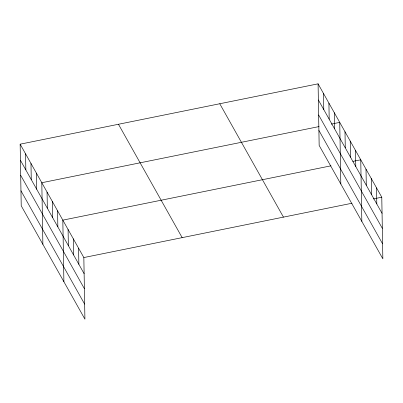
<?xml version="1.0" encoding="UTF-8"?>
<svg xmlns="http://www.w3.org/2000/svg" width="403" height="403" viewBox="0 0 403 403"><rect width="100%" height="100%" fill="white"/><g stroke="black" fill="none" stroke-linecap="round" stroke-linejoin="round"><path stroke-width="0.6" d="M20.15 144.178L83.839 257.557L84.917 319.166L21.223 205.787L20.15 144.178L318.083 83.834L381.777 197.213L382.85 258.822L319.161 145.443L318.083 83.834M319.105 126.562L41.806 182.725L42.879 244.339M331.241 124.104L339.739 122.381L340.812 183.995M331.019 165.819L62.823 220.139L63.901 281.752M352.867 161.391L360.756 159.795L361.834 221.408M83.839 257.557L352.036 203.233M373.279 198.931L381.777 197.213M318.365 99.959L382.054 213.338M318.627 114.971L382.316 228.35M318.899 130.436L382.588 243.815M219.766 103.747L283.455 217.126M118.467 124.265L182.161 237.644M20.432 160.303L84.121 273.682M20.694 175.315L84.383 288.694M20.961 190.78L84.655 304.159M376.518 187.858L376.8 203.983M371.264 178.504L371.546 194.629M366.01 169.149L366.292 185.274M355.501 150.44L355.784 166.57M350.247 141.09L350.529 157.215M344.993 131.736L345.275 147.861M334.324 112.744L334.606 128.869M328.913 103.108L329.191 119.233M323.498 93.471L323.78 109.596M78.585 248.203L78.867 264.328M73.331 238.848L73.613 254.973M68.077 229.493L68.359 245.618M57.569 210.784L57.851 226.914M52.314 201.435L52.597 217.56M47.06 192.08L47.342 208.205M36.391 173.089L36.673 189.214M30.976 163.452L31.258 179.577M25.565 153.815L25.847 169.94"/></g></svg>
